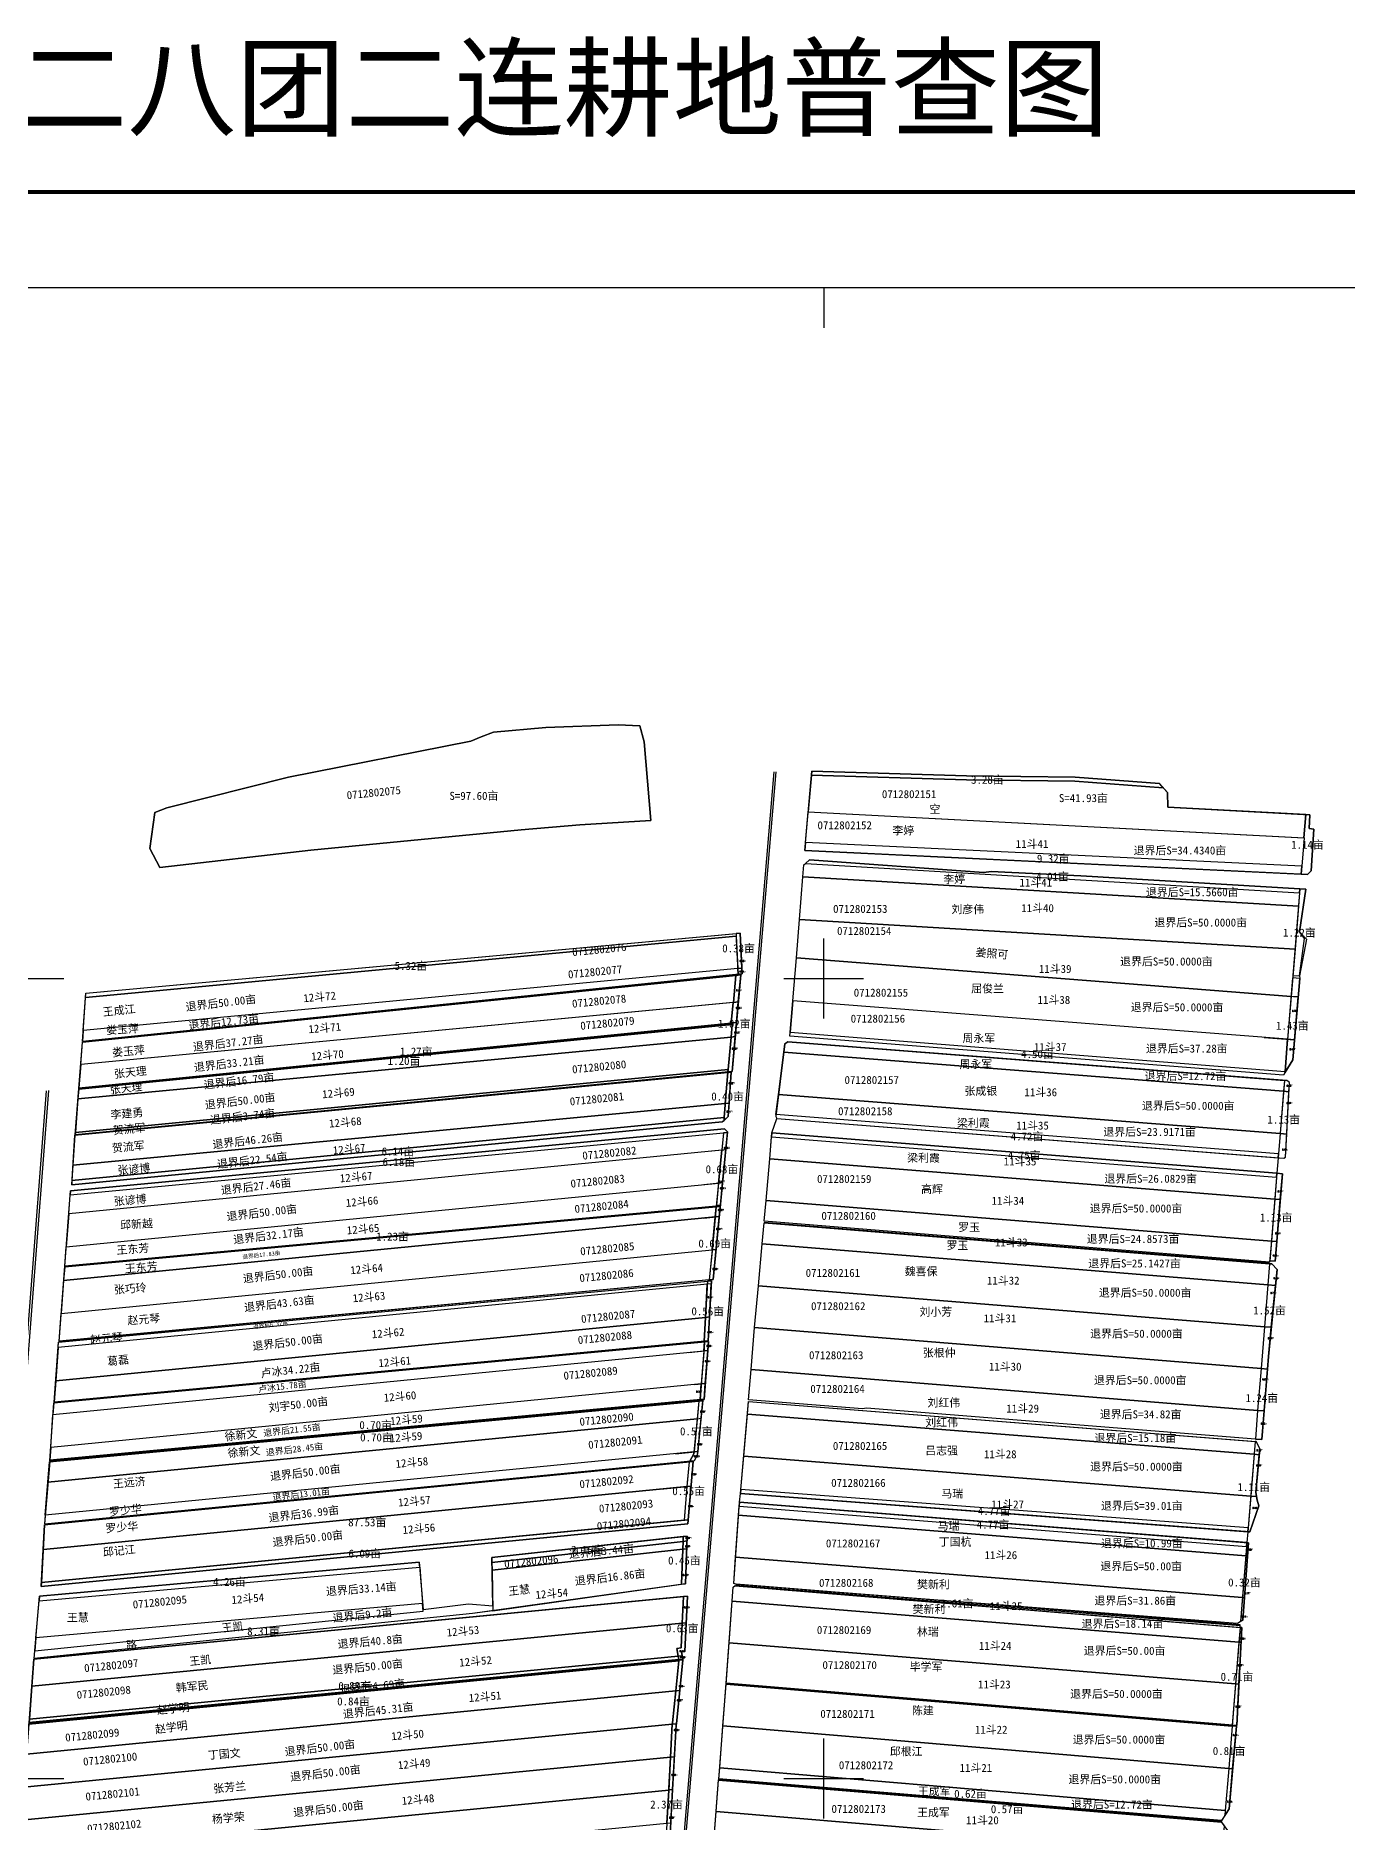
# Model space of a CAD drawing. Extents: x 545706 to 551028, y 4990560 to 4997178.
# Drawn here: x 548015 to 549655, y 4994945 to 4997178 of the extents above; entities that cross this region are included whole.
import ezdxf
from ezdxf.enums import TextEntityAlignment as Align

# ---------------------------------------------------------------- set-up
doc = ezdxf.new("R2010")
doc.units = 0
doc.header["$LTSCALE"] = 10
for name, color, linetype in [('2021新职工', 7, 'CONTINUOUS'), ('TK', 7, 'CONTINUOUS'), ('ZBTZ', 3, 'CONTINUOUS'), ('ZJ', 7, 'CONTINUOUS'), ('出水桩', 2, 'CONTINUOUS'), ('地块名称', 7, 'CONTINUOUS'), ('地物扣减', 7, 'CONTINUOUS'), ('地籍号', 7, 'CONTINUOUS'), ('权利人', 1, 'CONTINUOUS'), ('测地框', 7, 'CONTINUOUS'), ('渠', 4, 'CONTINUOUS'), ('经营地', 5, 'CONTINUOUS'), ('经营地面积', 5, 'CONTINUOUS'), ('身份地框', 7, 'CONTINUOUS'), ('身份地面积', 7, 'CONTINUOUS')]:
    doc.layers.add(name, color=color, linetype=linetype)
doc.styles.add('HZ', font='rs.shx', dxfattribs={"width": 0.8, "bigfont": 'hztxt.shx'})
doc.styles.add('宋体', font='')
doc.styles.get('宋体').set_extended_font_data('SimSun')

msp = doc.modelspace()

# ---------------------------------------------------------------- linework, layer by layer
at = {"layer": '2021新职工', "color": 1, "linetype": 'Continuous', "flags": 128}
for points, elevation in [([(548980.6, 4996208.2), (549600.6, 4996175.6), (549597.7, 4996140.3), (548977.2, 4996169.7)], 279.6), ([(548977.1, 4996143.5), (549595, 4996106.9), (549593.6, 4996090.3), (548974, 4996127), (548975.2, 4996141.9)], 279.5), ([(548974, 4996127), (549593.6, 4996090.3), (549589.3, 4996036.7), (548969.7, 4996073.4)], 279.5), ([(548950.2, 4995907.7), (549574.9, 4995858.9), (549570.6, 4995805.9), (548943.5, 4995855)], 279.7), ([(548893.5, 4995329), (549527.9, 4995278.2), (549523.7, 4995226), (548889.8, 4995276.7)], 279.6)]:
    msp.add_lwpolyline(points, close=True, dxfattribs=dict(at, elevation=elevation))
for points in [[(548918.4, 4995615.7), (549551.1, 4995564.6), (549546.8, 4995512.3), (548913.7, 4995563.4)], [(548824.8, 4995227.4), (548012.6, 4995149.2), (548010.1, 4995115.2), (548823.2, 4995194.1)], [(548498.6, 4995218.4), (548015.1, 4995175.5), (548013.7, 4995159.4), (548499.4, 4995209), (548499, 4995213.1)], [(548815.1, 4995109.3), (548003.2, 4995030.4), (547999.8, 4994989), (548810.6, 4995067.8), (548810.7, 4995068.4), (548811.2, 4995069.5)]]:
    msp.add_lwpolyline(points, close=True, dxfattribs=at)
at = {"layer": 'TK', "linetype": 'Continuous'}
for p, q in [((549000, 4996863), (549000, 4996813)), ((549000, 4995950), (549000, 4996050)), ((547950, 4996000), (548050, 4996000)), ((548950, 4996000), (549050, 4996000)), ((549000, 4994950), (549000, 4995050)), ((547950, 4995000), (548050, 4995000)), ((548950, 4995000), (549050, 4995000))]:
    msp.add_line(p, q, dxfattribs=at)
at = {"layer": 'TK', "linetype": 'Continuous', "const_width": 5, "flags": 128}
msp.add_lwpolyline([(545782, 4990743), (551022, 4990743), (551022, 4996983), (545782, 4996983)], close=True, dxfattribs=at)
at = {"layer": 'TK', "linetype": 'Continuous', "flags": 128}
msp.add_lwpolyline([(545902, 4990863), (550902, 4990863), (550902, 4996863), (545902, 4996863)], close=True, dxfattribs=at)
at = {"layer": 'ZBTZ', "linetype": 'Continuous', "elevation": 279.7, "flags": 128}
for points in [[(548941.5, 4995824.7), (549568.2, 4995775.7), (549566.6, 4995756.3), (548935.2, 4995807)], [(548895.9, 4995356), (549530.3, 4995308.3), (549529.2, 4995294.7), (548894.7, 4995345.4)]]:
    msp.add_lwpolyline(points, close=True, dxfattribs=at)
at = {"layer": '出水桩', "color": 2, "linetype": 'Continuous', "flags": 128}
for points, elevation in [([(548068.7, 4995862.3), (548068.8, 4995863.3), (548885.9, 4995944.5), (548885.8, 4995943.4)], 280.1), ([(548885.7, 4995942.4), (548885.8, 4995943.4), (548068.7, 4995862.3), (548068.7, 4995861.3)], 280.3), ([(548868.9, 4994998.8), (548869, 4994999.6), (549497.3, 4994947.2), (549497, 4994946.7)], 279.8)]:
    msp.add_lwpolyline(points, close=True, dxfattribs=dict(at, elevation=elevation))
for points in [[(548870.9, 4995715.8), (548051.2, 4995640.4), (548051.1, 4995639.4), (548865.7, 4995714.3), (548870.8, 4995714.8)], [(548844, 4995471.4), (548849.1, 4995471.9), (548849.2, 4995472.4), (548032.3, 4995396.1), (548032.2, 4995395.5)], [(548850.5, 4995473.5), (548850.5, 4995474), (548032.6, 4995397.6), (548032.6, 4995397)], [(548818.8, 4995148.8), (548006.7, 4995070), (548006.7, 4995069.3), (548818.9, 4995148.2)], [(548818.8, 4995147.5), (548006.4, 4995068.7), (548006.3, 4995067.9), (548818.8, 4995146.8)], [(549497.5, 4994945.2), (549497.1, 4994945.7), (548868.6, 4994998.3), (548868.6, 4994997.6)]]:
    msp.add_lwpolyline(points, close=True, dxfattribs=at)
for points in [[(548925.6, 4995695.4), (549557.5, 4995644.3)], [(548890.4, 4995241.7), (549520.9, 4995191.1), (549520.9, 4995192.1), (548890.7, 4995242.7), (548890.4, 4995241.7), (548890.1, 4995240.7), (549520.7, 4995188.7), (549520.9, 4995191.1)]]:
    msp.add_lwpolyline(points, dxfattribs=at)
at = {"layer": '出水桩', "color": 2, "linetype": 'Continuous', "elevation": 280.2, "flags": 128}
msp.add_lwpolyline([(548818.8, 4995147.8), (548006.5, 4995069)], dxfattribs=at)
at = {"layer": '地物扣减', "color": 3, "linetype": 'Continuous', "flags": 128}
for points in [[(549314.3, 4996251.3), (549178.6, 4996253.1), (548985.2, 4996259), (548984.8, 4996254), (549178.5, 4996248.1), (549314.1, 4996246.3), (549424.6, 4996238.2), (549419.8, 4996243.5)], [(549613, 4996186.3), (549606.9, 4996187.3), (549607.9, 4996204.6), (549602.9, 4996204.9), (549600.5, 4996175.6), (549600.6, 4996175.6), (549597.7, 4996140.3), (549596.8, 4996130.4), (549604.8, 4996130), (549609.3, 4996134.4)], [(549596.8, 4996130.4), (549597.7, 4996140.3), (548977.2, 4996169.7), (548976.3, 4996159.8)], [(549595.4, 4996111.9), (549321.4, 4996128.2), (549209.3, 4996133.6), (549200.3, 4996132.2), (548982.3, 4996148.2), (548977.1, 4996143.5), (549595, 4996106.9)], [(549601.2, 4996049.9), (549594.8, 4996058.2), (549603, 4996111.5), (549595.4, 4996111.9), (549586.6, 4996003.7), (549595, 4996003.1)], [(548077.2, 4995975.9), (548077.6, 4995981.6), (548890.4, 4996056), (548890.5, 4996052.9)], [(548895.4, 4996056.4), (548890.4, 4996056), (548890.7, 4996048.6), (548892.8, 4996008), (548892.9, 4996005.1), (548897.9, 4996005.6)], [(548895.4, 4996056.4), (548890.4, 4996056), (548890.5, 4996052.9), (548892.6, 4996012.2), (548897.6, 4996012.7)], [(548890.2, 4996003.7), (548896.4, 4996004.3), (548885.4, 4995883.6), (548880.3, 4995883.1), (548880.6, 4995886.2), (548884.3, 4995926.7), (548885.7, 4995942.4), (548885.9, 4995944.5), (548884.4, 4995944.3), (548886.7, 4995969.8), (548887.1, 4995969.9)], [(548896.4, 4996004.3), (548890.2, 4996003.7), (548887.1, 4995969.9), (548893.3, 4995970.5)], [(548897.6, 4996012.7), (548892.6, 4996012.2), (548892.9, 4996005.1), (548897.9, 4996005.6)], [(549586.4, 4995898), (549595.3, 4995999.9), (549586.3, 4996000.6), (549576.7, 4995881.8)], [(549593.3, 4995976.8), (549584.5, 4995977.4), (549580.1, 4995923.9), (549588.6, 4995923.2)], [(548893.3, 4995970.5), (548887.1, 4995969.9), (548886.7, 4995969.8), (548884.4, 4995944.3), (548891, 4995945)], [(548891, 4995945), (548885.9, 4995944.5), (548885.7, 4995942.4), (548884.3, 4995926.7), (548889.3, 4995927.2)], [(548958.2, 4995932.6), (549576.9, 4995883.6), (549576.7, 4995881.8), (549575, 4995878.9), (548957.8, 4995927.7)], [(548889.3, 4995927.2), (548884.3, 4995926.7), (548880.6, 4995886.2), (548880.3, 4995883.1), (548885.4, 4995883.6)], [(549588.6, 4995923.2), (549580.1, 4995923.9), (549576.9, 4995883.6), (549576.7, 4995881.8), (549586.4, 4995898)], [(548884.4, 4995882.9), (548880.3, 4995882.5), (548876.8, 4995843.7), (548881.8, 4995844.1)], [(549582.3, 4995869.7), (549579.1, 4995872.2), (549576, 4995872.5), (549568.2, 4995775.7), (549575.3, 4995775.2), (549577.4, 4995776.4)], [(549582.3, 4995869.7), (549579.1, 4995872.2), (549576, 4995872.5), (549574.9, 4995858.9), (549581.7, 4995858.3)], [(548881.8, 4995844.1), (548876.8, 4995843.7), (548876.7, 4995842), (548875.6, 4995825.9), (548875.4, 4995822.5), (548880.7, 4995827.5)], [(549581.7, 4995858.3), (549574.9, 4995858.9), (549570.6, 4995805.9), (549578.9, 4995805.3)], [(549568.6, 4995780.7), (548940.3, 4995829.8), (548940, 4995827.5), (548941.5, 4995824.7), (549568.2, 4995775.7)], [(548875.9, 4995812), (548058.5, 4995734.6), (548058.1, 4995729.5), (548874.6, 4995806.9), (548879.7, 4995807.3), (548879.7, 4995808)], [(548879.7, 4995807.3), (548874.6, 4995806.9), (548872.2, 4995781.9), (548868.2, 4995740.6), (548865.9, 4995716.3), (548871, 4995716.8)], [(548879.7, 4995807.3), (548874.6, 4995806.9), (548872.5, 4995785.4), (548872.5, 4995785.4), (548868.6, 4995744.2), (548873.6, 4995744.7)], [(548879.7, 4995807.3), (548874.6, 4995806.9), (548872.5, 4995785.4), (548872.5, 4995785.4), (548877.6, 4995785.9)], [(549566.6, 4995756.3), (548935.2, 4995807), (548934.8, 4995802), (549566.2, 4995751.4)], [(549578.9, 4995805.3), (549570.6, 4995805.9), (549568.2, 4995775.7), (549575.3, 4995775.2), (549577.4, 4995776.4)], [(549573.6, 4995755.8), (549566.6, 4995756.3), (549557.7, 4995646.9), (549564.3, 4995646.4)], [(549573.6, 4995755.8), (549566.6, 4995756.3), (549564, 4995724), (549570.9, 4995723.4)], [(548873.6, 4995744.7), (548868.6, 4995744.2), (548865.9, 4995716.3), (548871, 4995716.8)], [(548870.9, 4995715.8), (548870.8, 4995714.8), (548865.7, 4995714.3), (548051.1, 4995639.4), (548051.2, 4995640.4)], [(548870.9, 4995715.8), (548870.8, 4995714.8), (548865.7, 4995714.3), (548051.1, 4995639.4), (548051.2, 4995640.4)], [(548870.9, 4995715.8), (548870.8, 4995714.8), (548865.7, 4995714.3), (548051.1, 4995639.4), (548051.2, 4995640.4)], [(548870.8, 4995714.8), (548865.7, 4995714.3), (548864, 4995696.2), (548860, 4995654.9), (548856.9, 4995623.1), (548862, 4995623.6)], [(548870.8, 4995714.8), (548865.7, 4995714.3), (548864.5, 4995701.9), (548869.6, 4995702.4)], [(549570.9, 4995723.4), (549564, 4995724), (549559.7, 4995671.6), (549566.4, 4995671)], [(548869.6, 4995702.4), (548864.5, 4995701.9), (548860.5, 4995660.6), (548865.6, 4995661)], [(549566.4, 4995671), (549559.7, 4995671.6), (549557.7, 4995646.9), (549564.3, 4995646.4)], [(548865.6, 4995661), (548860.5, 4995660.6), (548856.9, 4995623.1), (548862, 4995623.6)], [(549566.8, 4995635.9), (549560.3, 4995643.2), (549557.4, 4995643.3), (549555.3, 4995616.9), (549564.8, 4995616.2)], [(548859.7, 4995621.9), (548854.7, 4995621.5), (548854.2, 4995613), (548851.9, 4995571.7), (548850.5, 4995546.5), (548855.5, 4995546.9)], [(548859.5, 4995618.1), (548854.5, 4995617.6), (548852.1, 4995576.3), (548857.2, 4995576.8)], [(549564.8, 4995616.2), (549555.3, 4995616.9), (549551.1, 4995564.6), (549559.6, 4995563.9)], [(548857.2, 4995576.8), (548852.1, 4995576.3), (548850.5, 4995546.5), (548855.5, 4995546.9)], [(549559.6, 4995563.9), (549551.1, 4995564.6), (549546.8, 4995512.3), (549554.7, 4995511.6), (549556, 4995527.4)], [(548856.1, 4995546.1), (548851, 4995545.7), (548850.4, 4995537.7), (548847.2, 4995496.4), (548845.5, 4995473.5), (548850.5, 4995474)], [(548855.2, 4995534.8), (548850.1, 4995534.3), (548847, 4995493), (548852, 4995493.5)], [(548856.1, 4995546.1), (548851, 4995545.7), (548850.1, 4995534.3), (548855.2, 4995534.8)], [(549554.7, 4995511.6), (549546.8, 4995512.3), (549542.6, 4995460), (549550.6, 4995459.3)], [(548852, 4995493.5), (548847, 4995493), (548845.5, 4995473.5), (548850.5, 4995474)], [(548849.1, 4995471.9), (548844, 4995471.4), (548842.2, 4995452.9), (548838.3, 4995412.9), (548837.6, 4995405.5), (548832.5, 4995396.6), (548838.6, 4995397.2), (548842.4, 4995403.9)], [(548849.1, 4995471.9), (548844, 4995471.4), (548841.9, 4995449.5), (548837.8, 4995408), (548842.9, 4995408.5)], [(548849.1, 4995471.9), (548844, 4995471.4), (548841.9, 4995449.5), (548847, 4995450.1)], [(549550.6, 4995459.3), (549542.6, 4995460), (549539.7, 4995424.2), (549547.7, 4995423.6)], [(549544.2, 4995340.7), (549541.9, 4995347.9), (549540.4, 4995357.8), (549545.2, 4995411.8), (549540.8, 4995420.9), (549539.4, 4995421), (549530.3, 4995308.3), (549532.8, 4995308.1)], [(549545.2, 4995411.8), (549540.8, 4995420.9), (549539.4, 4995421), (549538.2, 4995405.1), (549544.6, 4995404.6)], [(548830.7, 4995323.2), (548836.7, 4995396.1), (548026, 4995317), (548022.1, 4995244.7)], [(548830.7, 4995323.2), (548836.7, 4995396.1), (548026, 4995317), (548022.1, 4995244.7)], [(548830.7, 4995323.2), (548836.7, 4995396.1), (548026, 4995317), (548022.1, 4995244.7)], [(548836.7, 4995396.1), (548831.7, 4995395.6), (548829.5, 4995369.8), (548826.1, 4995328.1), (548825.6, 4995322.7), (548830.7, 4995323.2)], [(548836.7, 4995396.1), (548831.7, 4995395.6), (548829.1, 4995364.7), (548834.2, 4995365.2)], [(548842.4, 4995403.9), (548842.9, 4995408.5), (548837.8, 4995408), (548837.6, 4995405.5), (548832.5, 4995396.6), (548838.6, 4995397.2)], [(549544.6, 4995404.6), (549538.2, 4995405.1), (549533.9, 4995352.8), (549541.2, 4995352.2), (549540.4, 4995357.8)], [(548834.2, 4995365.2), (548829.1, 4995364.7), (548825.6, 4995322.7), (548830.7, 4995323.2)], [(549530.7, 4995313.3), (548896.3, 4995361), (548895.9, 4995356), (549530.3, 4995308.3)], [(549544.2, 4995340.7), (549541.9, 4995347.9), (549541.2, 4995352.2), (549533.9, 4995352.8), (549530.3, 4995308.3), (549532.8, 4995308.1)], [(549529.2, 4995294.7), (548894.7, 4995345.4), (548894.4, 4995340.4), (549528.8, 4995289.7)], [(548830.7, 4995323.2), (548022.1, 4995244.7), (548021.8, 4995239.7), (548830.3, 4995318.1)], [(548824.4, 4995302.2), (548585, 4995275.9), (548585.2, 4995269.9), (548824.2, 4995296.2)], [(548829.5, 4995302.8), (548824.4, 4995302.2), (548824.2, 4995296.2), (548823.9, 4995286.6), (548822.4, 4995242.6), (548827.4, 4995243.3)], [(548828.9, 4995287.1), (548823.9, 4995286.6), (548822.4, 4995242.6), (548827.4, 4995243.3)], [(548829.3, 4995296.8), (548824.2, 4995296.2), (548823.9, 4995286.6), (548828.9, 4995287.1)], [(548829.5, 4995302.8), (548824.4, 4995302.2), (548824.2, 4995296.2), (548829.3, 4995296.8)], [(549531, 4995294.5), (549529.2, 4995294.7), (549521.2, 4995195.9), (549524, 4995197.6)], [(549531, 4995294.5), (549529.2, 4995294.7), (549527.9, 4995278.2), (549529.8, 4995278.1)], [(548494.4, 4995270.1), (548019.7, 4995227.9), (548019.2, 4995221.9), (548494.9, 4995264.1)], [(549529.8, 4995278.1), (549527.9, 4995278.2), (549523.7, 4995226), (549526, 4995225.8)], [(548013.7, 4995159.4), (548499.4, 4995209), (548499.2, 4995211.3), (548556, 4995218.3), (548586.4, 4995215.6), (548586.5, 4995209.5), (548561.1, 4995206), (548012.9, 4995150)], [(548829.9, 4995227.9), (548824.8, 4995227.4), (548823.2, 4995194.1), (548821.7, 4995163), (548816.5, 4995162.2), (548818.2, 4995152.6), (548818.8, 4995148.8), (548818.9, 4995148.2), (548823.9, 4995148.7), (548822.3, 4995158), (548826.5, 4995158.6)], [(548829.9, 4995227.9), (548824.8, 4995227.4), (548823.2, 4995194.1), (548828.3, 4995194.6)], [(549526, 4995225.8), (549523.7, 4995226), (549521.2, 4995195.9), (549524, 4995197.6)], [(548822.3, 4995158), (548826.5, 4995158.6), (548828.3, 4995194.6), (548823.2, 4995194.1), (548821.7, 4995163), (548816.5, 4995162.2), (548818.2, 4995152.6), (548823.2, 4995153.1)], [(549522.7, 4995188.5), (549520.7, 4995188.7), (549510.8, 4995066.6), (549516.5, 4995066.1)], [(549521.8, 4995170.2), (549519.2, 4995170.4), (549514.9, 4995118.1), (549519.1, 4995117.7)], [(549522.7, 4995188.5), (549520.7, 4995188.7), (549519.2, 4995170.4), (549521.8, 4995170.2)], [(548804, 4994908.7), (548807.1, 4994914.6), (548815.6, 4995067), (548816.1, 4995068), (548824, 4995148), (548818.8, 4995147.5), (548811.2, 4995069.5), (548810.7, 4995068.4), (548808.5, 4995026.5), (548806.4, 4994985.3), (548802.2, 4994915.8), (548799.3, 4994909), (548787.9, 4994825.7), (548793, 4994826.2)], [(548824, 4995148), (548818.8, 4995147.5), (548815.1, 4995109.3), (548820.2, 4995109.8)], [(548823.2, 4995153.1), (548818.2, 4995152.6), (548818.8, 4995148.8), (548818.9, 4995148.2), (548823.9, 4995148.7)], [(548820.2, 4995109.8), (548815.1, 4995109.3), (548811.2, 4995069.5), (548810.7, 4995068.4), (548810.6, 4995067.8), (548816.2, 4995068.4)], [(549519.1, 4995117.7), (549514.9, 4995118.1), (549510.8, 4995066.6), (549516.5, 4995066.1)], [(548815.6, 4995067), (548816.1, 4995068), (548816.2, 4995068.4), (548810.6, 4995067.8), (548808.5, 4995026.5), (548813.4, 4995027)], [(549516, 4995065.2), (549510.7, 4995065.7), (549510.7, 4995065.1), (549506.4, 4995012.3), (549502.1, 4994959.9), (549501.6, 4994953.8), (549507, 4994961.9)], [(549516, 4995065.2), (549510.7, 4995065.7), (549510.7, 4995065.1), (549506.4, 4995012.3), (549511.3, 4995011.9)], [(548813.4, 4995027), (548808.5, 4995026.5), (548806.6, 4994987.2), (548806.5, 4994985.5), (548811.1, 4994986), (548811.1, 4994986.3)], [(549511.3, 4995011.9), (549506.4, 4995012.3), (549502.1, 4994959.9), (549501.6, 4994953.8), (549507, 4994961.9)], [(548811.1, 4994986), (548806.5, 4994985.5), (548806.4, 4994985.3), (548803.9, 4994944.1), (548808.8, 4994944.6)]]:
    msp.add_lwpolyline(points, close=True, dxfattribs=at)
at = {"layer": '地物扣减', "color": 3, "linetype": 'Continuous', "elevation": 279.4, "flags": 128}
msp.add_lwpolyline([(549559, 4995979.4), (549593.3, 4995976.8)], dxfattribs=at)
at = {"layer": '地物扣减', "color": 3, "linetype": 'Continuous', "flags": 128}
for points in [[(549550.8, 4995926.2), (549588.6, 4995923.2)], [(548855.6, 4995783.8), (548877.6, 4995785.9)], [(548850.1, 4995742.4), (548873.6, 4995744.7)], [(548849.6, 4995700.4), (548869.6, 4995702.4)], [(548831, 4995532.4), (548855.2, 4995534.8)], [(548838.3, 4995492.2), (548852, 4995493.5)], [(548814.9, 4995405.8), (548842.9, 4995408.5)], [(548796.2, 4995361.5), (548834.2, 4995365.2)]]:
    msp.add_lwpolyline(points, dxfattribs=at)
at = {"layer": '地物扣减', "color": 3, "linetype": 'Continuous', "elevation": 280.3, "flags": 128}
for points in [[(548880.3, 4995882.5), (548884.4, 4995882.9), (548880.7, 4995827.5), (548875.4, 4995822.5), (548875.6, 4995825.9), (548876.7, 4995842), (548876.8, 4995843.7)], [(548060.2, 4995747.2), (548059.9, 4995742.1), (548873.3, 4995820.6), (548875.4, 4995822.5), (548875.6, 4995825.9)]]:
    msp.add_lwpolyline(points, close=True, dxfattribs=at)
at = {"layer": '测地框', "color": 7, "linetype": 'Continuous', "flags": 128}
for points, elevation in [([(548784, 4996197.2), (548695, 4996192), (548622, 4996185.8), (548358.7, 4996160.2), (548170.1, 4996138.5), (548157.6, 4996162.5), (548163.8, 4996207.3), (548178.9, 4996213.3), (548330.7, 4996251.4), (548558.8, 4996296.4), (548571.6, 4996301.9), (548587.3, 4996307.9), (548652.8, 4996313.5), (548743.1, 4996316.7), (548770.2, 4996315.5), (548775.7, 4996295.7)], 249.6), ([(548976.3, 4996159.8), (548985.2, 4996259), (549178.6, 4996253.1), (549314.3, 4996251.3), (549419.8, 4996243.5), (549429.9, 4996232.4), (549430.3, 4996214), (549607.9, 4996204.6), (549606.9, 4996187.3), (549613, 4996186.3), (549609.3, 4996134.4), (549604.8, 4996130)], 279.6), ([(548975.2, 4996141.9), (548977.1, 4996143.5), (548982.3, 4996148.2), (549200.3, 4996132.2), (549209.3, 4996133.6), (549321.4, 4996128.2), (549595.4, 4996111.9), (549603, 4996111.5), (549594.8, 4996058.2), (549603.6, 4996049.2), (549595, 4996003.1), (549595.3, 4995999.9), (549586.4, 4995898), (549576.7, 4995881.8), (549575, 4995878.9), (548957.8, 4995927.7), (548961.4, 4995972.1), (548965.9, 4996025.6), (548969.7, 4996073.4), (548974, 4996127)], 279.5), ([(549582.3, 4995869.7), (549579.1, 4995872.2), (548955.4, 4995920.8), (548951.5, 4995918.2), (548940, 4995827.5), (548941.5, 4995824.7), (549575.3, 4995775.2), (549577.4, 4995776.4)], 279.7), ([(548895.9, 4995356), (548906.2, 4995471), (549540.8, 4995420.9), (549545.2, 4995411.8), (549540.4, 4995357.8), (549541.9, 4995347.9), (549544.2, 4995340.7), (549532.8, 4995308.1)], 279.7), ([(548891.6, 4995242.4), (548887.5, 4995243.8), (548894.7, 4995345.4), (549531, 4995294.5), (549524, 4995197.6), (549517.4, 4995193.6)], 279.6), ([(548878.3, 4995119.1), (548886.9, 4995239.2), (548889.4, 4995241.2), (549522.7, 4995188.5), (549516.5, 4995066.1)], 279.7), ([(548006.4, 4995068.7), (548824, 4995148), (548816.1, 4995068), (548815.6, 4995067), (548811.1, 4994986.3), (548807.1, 4994914.6), (548804, 4994908.7), (548793, 4994826.2), (547979.4, 4994747.1), (547985.5, 4994823.6), (547985.9, 4994829.4), (547987.3, 4994831.4), (547992.7, 4994906.6), (547993.7, 4994907.9), (547999.4, 4994984.8), (547999.5, 4994986.2)], 279.7), ([(548868.9, 4994998.8), (548878.3, 4995119.1), (549516, 4995065.2), (549507, 4994961.9), (549497, 4994946.7)], 279.8), ([(548860.4, 4994892.1), (548868.6, 4994998.3), (549497.1, 4994945.7), (549506, 4994933.4), (549493.1, 4994848.7), (549486.4, 4994839.9)], 279.7)]:
    msp.add_lwpolyline(points, close=True, dxfattribs=dict(at, elevation=elevation))
at = {"layer": '测地框', "linetype": 'Continuous', "flags": 128}
for points, elevation in [([(548073.4, 4995921.1), (548077.6, 4995981.6), (548895.4, 4996056.4), (548897.9, 4996005.6)], 280), ([(548064.2, 4995804.4), (548073.3, 4995920.1), (548896.4, 4996004.3), (548885.4, 4995883.6)], 280.1), ([(548059.9, 4995742.1), (548063.9, 4995803.8), (548884.4, 4995882.9), (548880.7, 4995827.5), (548873.3, 4995820.6)], 280.3), ([(548044, 4995546.2), (548058.5, 4995734.6), (548875.9, 4995812), (548879.7, 4995808), (548862, 4995623.6)], 280.3), ([(548037.8, 4995470.4), (548043.4, 4995545.1), (548859.7, 4995621.9), (548855.5, 4995546.9)], 280.3), ([(548032.6, 4995397), (548037.4, 4995469.6), (548856.1, 4995546.1), (548850.5, 4995473.5)], 280.2), ([(548838.6, 4995397.2), (548842.4, 4995403.9), (548849.2, 4995472.4), (548032.3, 4995396.1), (548025.9, 4995318.3)], 280.4), ([(548021.8, 4995239.7), (548026, 4995317), (548836.7, 4995396.1), (548830.3, 4995318.1)], 279.9), ([(548827.4, 4995243.3), (548561.1, 4995206), (548012.9, 4995150), (548019.7, 4995227.9), (548494.4, 4995270.1), (548499.2, 4995211.3), (548556, 4995218.3), (548586.4, 4995215.6), (548585, 4995275.9), (548829.5, 4995302.8)], 280.4), ([(548006.7, 4995069.3), (548012.6, 4995149.2), (548829.9, 4995227.9), (548826.5, 4995158.6), (548822.3, 4995158), (548823.9, 4995148.7)], 279.7)]:
    msp.add_lwpolyline(points, close=True, dxfattribs=dict(at, elevation=elevation))
at = {"layer": '测地框', "color": 7, "linetype": 'Continuous', "flags": 128}
for points in [[(548935.2, 4995807), (549566.6, 4995756.3), (549573.6, 4995755.8), (549564.3, 4995646.4), (549557.7, 4995646.9), (549557.6, 4995645.3), (548925.8, 4995696.4), (548928, 4995722.2), (548932.5, 4995774.6)], [(548925.5, 4995694.4), (549557.4, 4995643.3), (549560.3, 4995643.2), (549566.8, 4995635.9), (549556, 4995527.4), (549547.7, 4995423.6), (549539.7, 4995424.2), (549053.4, 4995462.9), (549048.5, 4995461.9), (548906.1, 4995473.3), (548909.3, 4995511.1), (548913.7, 4995563.4), (548918.4, 4995615.7), (548923.1, 4995668)]]:
    msp.add_lwpolyline(points, close=True, dxfattribs=at)
at = {"layer": '渠', "color": 4, "linetype": 'Continuous', "flags": 128}
for points, elevation in [([(548620, 4992501.1), (548938.1, 4996258.3)], 281.2), ([(548622.3, 4992500.9), (548940.4, 4996258.1)], 281.2), ([(547753.4, 4992415.2), (547957.1, 4994934.5), (547964.3, 4995034.4), (548028.5, 4995859.5)], 280.6), ([(547756.2, 4992415.5), (547959.9, 4994934.8), (547967.1, 4995034.7), (548031.3, 4995859.7)], 280.8)]:
    msp.add_lwpolyline(points, dxfattribs=dict(at, elevation=elevation))
at = {"layer": '经营地', "color": 5, "linetype": 'Continuous', "flags": 128}
for points in [[(548775.7, 4996295.7), (548770.2, 4996315.5), (548743.1, 4996316.7), (548652.8, 4996313.5), (548587.3, 4996307.9), (548571.6, 4996301.9), (548558.8, 4996296.4), (548330.7, 4996251.4), (548178.9, 4996213.3), (548163.8, 4996207.3), (548157.6, 4996162.5), (548170.1, 4996138.5), (548358.7, 4996160.2), (548622, 4996185.8), (548695, 4996192), (548784, 4996197.2)], [(549602.9, 4996204.9), (549430.3, 4996214), (549429.9, 4996232.4), (549424.6, 4996238.2), (549314.1, 4996246.3), (549178.5, 4996248.1), (548984.8, 4996254), (548980.7, 4996208.2), (549600.5, 4996175.6)], [(548823.9, 4995286.6), (548824.2, 4995296.2), (548585.2, 4995269.9), (548585.4, 4995260.4)]]:
    msp.add_lwpolyline(points, close=True, dxfattribs=at)
at = {"layer": '身份地框', "color": 1, "linetype": 'Continuous', "flags": 128}
for points, elevation in [([(548969.7, 4996073.4), (549589.3, 4996036.7), (549584.5, 4995977.4), (548965.9, 4996025.6)], 279.5), ([(548965.9, 4996025.6), (549584.5, 4995977.4), (549580.1, 4995923.9), (548961.4, 4995972.1)], 279.4), ([(548068.7, 4995861.3), (548067.7, 4995849.4), (548884.3, 4995926.7), (548885.7, 4995942.4)], 280.3), ([(548955.4, 4995920.8), (549576, 4995872.5), (549574.9, 4995858.9), (548950.2, 4995907.7), (548951.5, 4995918.2)], 279.7), ([(548063.9, 4995803.8), (548061.4, 4995766.5), (548876.8, 4995843.7), (548880.3, 4995882.5)], 280.3), ([(548943.5, 4995855), (549570.6, 4995805.9), (549568.6, 4995780.7), (548940.3, 4995829.8)], 279.7), ([(548934.8, 4995802), (549566.2, 4995751.4), (549564, 4995724), (548932.5, 4995774.6)], 279.7), ([(548932.5, 4995774.6), (549564, 4995724), (549559.7, 4995671.6), (548928, 4995722.2)], 279.7), ([(548928, 4995722.2), (549559.7, 4995671.6), (549557.6, 4995645.3), (548925.8, 4995696.4)], 279.7), ([(548913.7, 4995563.4), (549546.8, 4995512.3), (549542.6, 4995460), (548909.3, 4995511.1)], 279.9), ([(548909.3, 4995511.1), (549542.6, 4995460), (549539.7, 4995424.2), (549053.4, 4995462.9), (549048.5, 4995461.9), (548906.1, 4995473.3)], 279.9), ([(548906.2, 4995471), (549539.4, 4995421), (549538.2, 4995405.1), (548904.8, 4995455.2)], 279.7), ([(548904.8, 4995455.2), (549538.2, 4995405.1), (549533.9, 4995352.8), (548900.1, 4995402.9)], 279.7), ([(548900.1, 4995402.9), (549533.9, 4995352.8), (549530.7, 4995313.3), (548896.3, 4995361)], 279.7), ([(548894.4, 4995340.4), (549528.8, 4995289.7), (549527.9, 4995278.2), (548893.5, 4995329)], 279.6), ([(548885.7, 4995221.6), (549519.2, 4995170.4), (549514.9, 4995118.1), (548881.9, 4995169.3)], 279.7), ([(548878.2, 4995117.6), (548881.9, 4995169.3), (549514.9, 4995118.1), (549510.7, 4995065.1)], 279.7), ([(548878.2, 4995117.6), (549510.7, 4995065.1), (549506.4, 4995012.3), (548874.1, 4995065.7)], 279.7), ([(548874.1, 4995065.7), (549506.4, 4995012.3), (549502.1, 4994959.9), (548870, 4995013.3)], 279.8), ([(548870, 4995013.3), (549502.1, 4994959.9), (549501.6, 4994953.8), (549497.3, 4994947.2), (548869, 4994999.6)], 279.8), ([(548865.6, 4994958.5), (549497.8, 4994905.9), (549493.5, 4994853.5), (548861.5, 4994906.1)], 280.5)]:
    msp.add_lwpolyline(points, close=True, dxfattribs=dict(at, elevation=elevation))
for points in [[(548074.3, 4995934.8), (548077.2, 4995975.9), (548890.5, 4996052.9), (548892.6, 4996012.2)], [(548071.1, 4995892.5), (548073.3, 4995920.1), (548890.2, 4996003.7), (548887.1, 4995969.9)], [(548892.9, 4996005.1), (548892.6, 4996012.2), (548074.3, 4995934.8), (548073.4, 4995921.1)], [(548884.4, 4995944.3), (548886.7, 4995969.8), (548071.1, 4995892.5), (548068.8, 4995863.3)], [(549580.1, 4995923.9), (548961.4, 4995972.1), (548958.2, 4995932.6), (549576.9, 4995883.6)], [(548067.7, 4995849.4), (548064.4, 4995807.5), (548880.6, 4995886.2), (548884.3, 4995926.7)], [(548064.4, 4995807.5), (548064.2, 4995804.4), (548880.3, 4995883.1), (548880.6, 4995886.2)], [(548875.6, 4995825.9), (548876.7, 4995842), (548876.8, 4995843.7), (548061.4, 4995766.5), (548060.2, 4995747.2)], [(548056.3, 4995705.8), (548058.1, 4995729.5), (548874.6, 4995806.9), (548872.5, 4995785.4)], [(548868.6, 4995744.2), (548872.5, 4995785.4), (548056.3, 4995705.8), (548053.1, 4995664.6)], [(548051.2, 4995640.4), (548053.1, 4995664.6), (548868.6, 4995744.2), (548865.8, 4995715.3)], [(548864.5, 4995701.9), (548865.7, 4995714.3), (548051.1, 4995639.4), (548049.8, 4995622.4)], [(548860.5, 4995660.6), (548864.5, 4995701.9), (548049.8, 4995622.4), (548046.6, 4995581.1)], [(548925.5, 4995694.4), (549557.4, 4995643.3), (549555.3, 4995616.9), (548923.1, 4995668)], [(548923.1, 4995668), (549555.3, 4995616.9), (549551.1, 4995564.6), (548918.4, 4995615.7)], [(548860.5, 4995660.6), (548856.9, 4995623.1), (548044, 4995546.5), (548046.6, 4995581.1)], [(548852.1, 4995576.3), (548854.5, 4995617.6), (548042.9, 4995538.4), (548039.8, 4995497.1)], [(548042.9, 4995538.4), (548043.4, 4995545.1), (548854.7, 4995621.5), (548854.5, 4995617.6)], [(548850.5, 4995546.5), (548852.1, 4995576.3), (548039.8, 4995497.1), (548037.8, 4995470.4)], [(548033.7, 4995413.7), (548036.4, 4995454.9), (548850.1, 4995534.3), (548847, 4995493)], [(548850.1, 4995534.3), (548851, 4995545.7), (548037.4, 4995469.6), (548036.4, 4995454.9)], [(548845.5, 4995473.5), (548847, 4995493), (548033.7, 4995413.7), (548032.6, 4995397.6)], [(548030.2, 4995370.3), (548032.2, 4995395.5), (548844, 4995471.4), (548841.9, 4995449.5)], [(548026.7, 4995328.9), (548030.2, 4995370.3), (548841.9, 4995449.5), (548837.8, 4995408)], [(548831.7, 4995395.6), (548829.1, 4995364.7), (548024.4, 4995286.2), (548026, 4995317)], [(548832.5, 4995396.6), (548837.6, 4995405.5), (548837.8, 4995408), (548026.7, 4995328.9), (548025.9, 4995318.3)], [(548022.1, 4995244.7), (548024.4, 4995286.2), (548829.1, 4995364.7), (548825.6, 4995322.7)], [(548823.9, 4995286.6), (548585.4, 4995260.4), (548586.5, 4995209.5), (548822.4, 4995242.6)], [(548498.6, 4995218.4), (548015.1, 4995175.5), (548019.2, 4995221.9), (548494.9, 4995264.1)], [(548889.8, 4995276.7), (549523.7, 4995226), (549521.2, 4995195.9), (549517.4, 4995193.6), (549001, 4995233.8), (548890.7, 4995242.7), (548887.5, 4995243.8)], [(548886.9, 4995239.2), (548888.9, 4995240.8), (549026.2, 4995229.8), (549520.7, 4995188.7), (549519.2, 4995170.4), (548885.7, 4995221.6)], [(548823.2, 4995194.1), (548010.1, 4995115.2), (548007, 4995073.9), (548818.2, 4995152.6), (548816.5, 4995162.2), (548821.7, 4995163)], [(548818.2, 4995152.6), (548007, 4995073.9), (548006.7, 4995070), (548818.8, 4995148.8)], [(548818.8, 4995146.8), (548006.3, 4995067.9), (548003.2, 4995030.4), (548815.1, 4995109.3)], [(548810.6, 4995067.8), (547999.8, 4994989), (547999.5, 4994986.2), (547999.4, 4994984.8), (547996.6, 4994947.6), (548808.5, 4995026.5)], [(548808.5, 4995026.5), (547996.6, 4994947.6), (547993.7, 4994907.9), (547992.7, 4994906.6), (547992.7, 4994906.2), (548806.4, 4994985.3), (548806.6, 4994987.2)], [(548868.6, 4994997.6), (549497.5, 4994945.2), (549500.6, 4994940.9), (549497.8, 4994905.9), (548865.6, 4994958.5)], [(548803.9, 4994944.1), (548806.4, 4994985.3), (547992.7, 4994906.2), (547989.7, 4994864.9)]]:
    msp.add_lwpolyline(points, close=True, dxfattribs=at)

# ---------------------------------------------------------------- texts
at = {"layer": '2021新职工', "color": 1, "linetype": 'Continuous', "style": '宋体'}
for s, p in [('李婷  ', (549106.4, 4996185.1)), ('退界后S=34.4340亩', (549445.4, 4996160.2)), ('李婷 ', (549166.6, 4996124.4, 279.5)), ('退界后S=15.5660亩', (549460.8, 4996108)), ('刘彦伟', (549180.2, 4996086.7)), ('退界后S=50.0000亩', (549471.4, 4996070.1)), ('张成银', (549196.5, 4995859.5)), ('退界后S=50.0000亩', (549455.8, 4995841.1)), ('刘小芳', (549140.2, 4995583.5, -279.9)), ('退界后S=50.0000亩', (549391.1, 4995556.2)), ('丁国杭', (549164.4, 4995296.1, 279.7)), ('退界后S=50.00亩', (549397, 4995265.5))]:
    msp.add_text(s, height=10, dxfattribs=at).set_placement(p, align=Align.MIDDLE)
for s, rotation, p in [('王凯', 5.6848, (548260.9, 4995189.4, -280.9)), ('退界后9.2亩', 5.9295, (548423.4, 4995204.4, 0.3)), ('退界后40.8亩', 4.9189, (548433, 4995171.4, 0.3)), ('王凯', 5.9522, (548220.5, 4995147.8, -280.9)), ('丁国文', 4.3742, (548250.5, 4995030.9, -280.9)), ('退界后50.00亩', 6.5891, (548370.1, 4995038.5, 0.3))]:
    msp.add_text(s, height=10, rotation=rotation, dxfattribs=at).set_placement(p, align=Align.MIDDLE)
at = {"layer": 'TK', "linetype": 'Continuous', "style": '宋体'}
msp.add_text('第七师一二八团二连耕地普查图', height=100, dxfattribs=at).set_placement((548402, 4997033), align=Align.BOTTOM_CENTER)
at = {"layer": 'ZJ', "color": 3, "linetype": 'Continuous', "style": '宋体'}
for s, p in [('3.28亩', (549204.7, 4996248.6)), ('9.32亩', (549287, 4996150)), ('1.14亩', (549604.9, 4996167.4)), ('4.01亩', (549286.2, 4996127.6)), ('1.22亩', (549594.8, 4996057.5)), ('0.38亩', (548893.6, 4996037.9)), ('5.32亩', (548483.9, 4996015.9)), ('1.02亩', (548888.3, 4995943.7)), ('1.43亩', (549586, 4995941.2)), ('4.50亩', (549267.3, 4995905.7)), ('0.40亩', (548879.9, 4995852.7)), ('1.13亩', (549575.2, 4995823.8)), ('4.72亩', (549254.3, 4995802.8)), ('6.14亩', (548467.7, 4995784)), ('6.18亩', (548468.9, 4995770.8)), ('4.75亩', (549250.7, 4995779.2)), ('0.68亩', (548872.8, 4995761.8)), ('1.13亩', (549565.7, 4995701.4)), ('0.69亩', (548863.8, 4995668.9)), ('0.56亩', (548855.1, 4995584.2)), ('1.52亩', (549557.5, 4995585.3)), ('1.24亩', (549547.8, 4995475.8)), ('0.57亩', (548840.8, 4995434.2)), ('1.11亩', (549537.8, 4995364.5)), ('0.55亩', (548831.2, 4995359.4)), ('87.53亩', (548429.4, 4995320.4)), ('87.53亩', (548429.4, 4995320.4)), ('87.53亩', (548429.4, 4995320.4)), ('4.77亩', (549213.3, 4995334.6)), ('4.77亩', (549211.8, 4995317.6)), ('6.09亩', (548426.3, 4995281.4)), ('2.15亩', (548704.7, 4995286.1)), ('0.45亩', (548825.9, 4995272.7)), ('4.26亩', (548257.1, 4995246)), ('0.32亩', (549526.1, 4995245.3)), ('0.63亩', (548823.2, 4995188)), ('8.31亩', (548299.7, 4995184.2)), ('0.71亩', (549516.7, 4995127.4)), ('0.81亩', (549506.9, 4995034.6)), ('2.37亩', (548803.6, 4994967.7))]:
    msp.add_text(s, height=10, dxfattribs=at).set_placement(p, align=Align.MIDDLE)
at = {"layer": 'ZJ', "color": 2, "linetype": 'Continuous', "style": '宋体'}
for s, p in [('1.27亩', (548490.6, 4995908.9)), ('1.20亩', (548475.4, 4995897.1)), ('1.23亩', (548461, 4995677.6)), ('0.70亩', (548439.9, 4995442)), ('0.70亩', (548440.9, 4995426.6)), ('2.61亩', (549166.9, 4995219)), ('0.84亩', (548412.2, 4995096.6)), ('0.83亩', (548413.6, 4995115.9)), ('0.62亩', (549183.6, 4994981.1)), ('0.57亩', (549229.4, 4994961.9))]:
    msp.add_text(s, height=10, dxfattribs=at).set_placement(p, align=Align.MIDDLE)
at = {"layer": '地块名称', "color": 7, "linetype": 'Continuous', "style": '宋体'}
for s, p in [('11斗41', (549260.5, 4996168.3, 559.4)), ('11斗41', (549265.2, 4996120, 559.4)), ('11斗40', (549267.4, 4996088.1, 559.4)), ('11斗39', (549289.4, 4996012.1, 559.4)), ('11斗38', (549287.8, 4995973.4, 559.4)), ('11斗37', (549283.2, 4995914.5, 559.4)), ('11斗36', (549271.4, 4995858, 559.4)), ('11斗35', (549261.1, 4995816.3, 559.4)), ('11斗35', (549245.6, 4995771.5, 559.4)), ('11斗34', (549230.3, 4995722.3, 559.4)), ('11斗33', (549234.6, 4995670.3, 559.4)), ('11斗32', (549224.5, 4995622.5, 279.7)), ('11斗31', (549220.4, 4995575.4, 279.7)), ('11斗30', (549226.9, 4995515, 279.7)), ('11斗29', (549248.8, 4995462.6, 279.7)), ('11斗28', (549220.8, 4995405.5, 279.7)), ('11斗27', (549230, 4995342.8, 279.7)), ('11斗26', (549221.5, 4995279.4, 279.7)), ('11斗25', (549228.1, 4995215.6, 279.7)), ('11斗24', (549214.4, 4995166, 279.7)), ('11斗23', (549213.4, 4995117.7, 279.7)), ('11斗22', (549209.4, 4995061.2, 279.7)), ('11斗21', (549190.3, 4995013.4, 279.7)), ('   11斗20', (549188.3, 4994948))]:
    msp.add_text(s, height=10, dxfattribs=at).set_placement(p, align=Align.MIDDLE)
for s, p in [('  12斗72', (548363, 4995976.6)), ('  12斗71', (548369.4, 4995937.8)), ('  12斗70', (548372.8, 4995903.8)), ('  12斗69', (548386.5, 4995856.5)), ('  12斗68', (548395.1, 4995819.9)), ('  12斗67', (548399.9, 4995786.4)), ('  12斗67', (548408.6, 4995751.4)), ('  12斗66', (548416, 4995720.7)), ('  12斗65', (548417.3, 4995686.4)), ('  12斗64', (548421.7, 4995636.6)), ('  12斗63', (548424.7, 4995601.6)), ('  12斗62', (548448.6, 4995556.5)), ('  12斗59', (548471.6, 4995448)), ('  12斗59', (548471.1, 4995426.4)), ('  12斗58', (548478.3, 4995394.6)), ('  12斗57', (548481.4, 4995346.3)), ('  12斗56', (548487.1, 4995311.9)), ('  12斗54', (548653.2, 4995230.8)), ('  12斗54', (548273.2, 4995224.4)), ('路', (548134.7, 4995167)), ('  12斗53', (548542.2, 4995183.8)), ('  12斗52', (548557.9, 4995146.1)), ('  12斗51', (548569.8, 4995101.9)), ('  12斗50', (548473, 4995054.1)), ('  12斗49', (548481.2, 4995017.9)), ('  12斗48', (548486, 4994973.4))]:
    msp.add_text(s, height=10, rotation=4.9542, dxfattribs=at).set_placement(p, align=Align.MIDDLE)
at = {"layer": '地物扣减', "color": 3, "linetype": 'Continuous', "style": 'HZ', "width": 0.8}
for s, p in [('0.33亩', (548895.1, 4996020.8)), ('0.05亩', (548894.7, 4996007.6)), ('0.31亩', (548890.7, 4995984.2)), ('0.25亩', (548890.5, 4995962.1)), ('0.70亩', (549585.8, 4995958.3)), ('0.13亩', (548888.4, 4995931.2)), ('0.33亩', (548885.4, 4995911.1)), ('0.43亩', (549582.7, 4995910.3)), ('0.26亩', (548881.4, 4995867.8)), ('0.13亩', (549578.9, 4995864.8)), ('0.61亩', (549578.9, 4995843.1)), ('0.14亩', (548878.5, 4995832.4)), ('0.16亩', (548875.5, 4995787.1)), ('0.40亩', (549573.3, 4995785)), ('0.47亩', (548869.2, 4995744.9)), ('0.21亩', (548870.5, 4995736.5)), ('0.34亩', (549567.7, 4995732.7)), ('0.09亩', (548868, 4995709.5)), ('0.31亩', (548865.9, 4995685.7)), ('0.54亩', (549564.5, 4995680.2)), ('0.25亩', (549561.5, 4995652.6)), ('0.28亩', (548861.1, 4995635.7)), ('0.35亩', (549562.6, 4995624.2)), ('0.31亩', (548855, 4995600.4)), ('0.71亩', (549558.8, 4995605.6)), ('0.22亩', (548854.7, 4995556.8)), ('0.64亩', (549555.5, 4995549.1)), ('0.09亩', (548853.6, 4995539.6)), ('0.31亩', (548851.6, 4995520.4)), ('0.15亩', (548840.8, 4995482.4)), ('0.63亩', (549548.6, 4995497.7)), ('0.16亩', (548845.7, 4995457.4)), ('0.43亩', (549546.6, 4995442.5)), ('0.48亩', (548841.9, 4995416.5)), ('0.09亩', (548838, 4995401.5)), ('0.12亩', (549541.3, 4995409.1)), ('0.23亩', (548834.6, 4995379.2)), ('0.49亩', (549540.9, 4995390.2)), ('0.32亩', (548830.7, 4995339.3)), ('0.49亩', (549536.3, 4995337.1)), ('0.07亩', (548827, 4995288.9)), ('0.04亩', (548827.3, 4995299.5)), ('0.05亩', (549529.6, 4995284.9)), ('0.33亩', (548824.1, 4995253.2)), ('0.25亩', (548825.5, 4995212.7)), ('0.17亩', (549526.3, 4995230.3, 279.6)), ('0.11亩', (549522.7, 4995201.3)), ('0.06亩', (549520.5, 4995173.8)), ('0.34亩', (548820, 4995158)), ('0.03亩', (548820.8, 4995150.2)), ('0.27亩', (549518.1, 4995140.2)), ('0.29亩', (548818.9, 4995114.3)), ('0.32亩', (548816.8, 4995096.6)), ('0.38亩', (549515.1, 4995088.6)), ('0.30亩', (548812.9, 4995059.4)), ('0.41亩', (549511.9, 4995053.1)), ('0.29亩', (548809.7, 4995003.4)), ('0.39亩', (549504.6, 4994970)), ('0.29亩', (548807, 4994949.9))]:
    msp.add_text(s, height=2, dxfattribs=at).set_placement(p)
at = {"layer": '地籍号', "color": 1, "linetype": 'Continuous', "style": '宋体'}
for s, p in [('0712802075', (548437.5, 4996232.1)), ('0712802076', (548719.4, 4996036, 280)), ('0712802077', (548714.2, 4996008.1)), ('0712802078', (548719.2, 4995971.5)), ('0712802079', (548729.6, 4995943.9)), ('0712802080', (548719.3, 4995889.4)), ('0712802081', (548716.4, 4995849.3)), ('0712802082', (548732.1, 4995781.6)), ('0712802083', (548717.4, 4995746.6)), ('0712802084', (548722.4, 4995715)), ('0712802085', (548729.5, 4995662)), ('0712802086', (548728.5, 4995628.5)), ('0712802087', (548730.5, 4995577.5)), ('0712802088', (548726.5, 4995551.1)), ('0712802089', (548708.6, 4995506.5)), ('0712802090', (548728.6, 4995449)), ('0712802091', (548739.5, 4995420.1)), ('0712802092', (548728.5, 4995370.9)), ('0712802093', (548752.9, 4995340.4)), ('0712802094', (548750.3, 4995318.3, 279.9)), ('0712802096', (548634.4, 4995271.3)), ('0712802095', (548170, 4995220.5)), ('0712802097', (548109.3, 4995141)), ('0712802098', (548099.9, 4995107.6)), ('0712802099', (548085.6, 4995054.2)), ('0712802100', (548107.9, 4995024.2)), ('0712802101', (548111, 4994980.4)), ('0712802102', (548113.1, 4994940.3))]:
    msp.add_text(s, height=10, rotation=5.7055, dxfattribs=at).set_placement(p, align=Align.MIDDLE)
for s, p in [('0712802151', (549106.8, 4996230.2)), ('0712802152', (549026.3, 4996191.3)), ('0712802153', (549045.8, 4996086.8)), ('0712802154', (549050.7, 4996059.2)), ('0712802155', (549071.6, 4995982.1)), ('0712802156', (549067.8, 4995949.6)), ('0712802157', (549060.1, 4995872.9)), ('0712802158', (549052, 4995833.9)), ('0712802159', (549025.7, 4995749.2)), ('0712802160', (549031.2, 4995703.1)), ('0712802161', (549011.5, 4995631.8)), ('0712802162', (549018.2, 4995590.2)), ('0712802163', (549015.7, 4995528.9)), ('0712802164', (549017.3, 4995486.8)), ('0712802165', (549045.5, 4995415.5)), ('0712802166', (549043.4, 4995369.3)), ('0712802167', (549036.8, 4995293.7)), ('0712802168', (549028.2, 4995244.4)), ('0712802169', (549025.5, 4995185.4)), ('0712802170', (549032.5, 4995141.6)), ('0712802171', (549029.8, 4995080.6)), ('0712802172', (549053, 4995016.4)), ('0712802173', (549043.8, 4994961.8))]:
    msp.add_text(s, height=10, dxfattribs=at).set_placement(p, align=Align.MIDDLE)
at = {"layer": '权利人', "color": 5, "linetype": 'Continuous', "style": '宋体'}
msp.add_text('空', height=10, dxfattribs=at).set_placement((549139.1, 4996212.2), align=Align.MIDDLE)
at = {"layer": '权利人', "color": 1, "linetype": 'Continuous', "style": '宋体'}
for s, rotation, p in [('姜照可', 355.2791, (549210.4, 4996031.4)), ('王成江', 6.0038, (548119, 4995960.2, -280.9)), ('娄玉萍', 3.7086, (548123.4, 4995936.7, -280.9)), ('娄玉萍', 5.2411, (548130.8, 4995909.3, -280.9)), ('张天理', 6.1507, (548133.2, 4995882.7, -280.9)), ('张天理', 6.5549, (548127.8, 4995863.1, -0.8)), ('李建勇', 4.6514, (548128.8, 4995831.5, -561.8)), ('贺流军', 5.3007, (548131.6, 4995812, -280.9)), ('贺流军', 5.3007, (548130.6, 4995789.8, -280.9)), ('张谚博', 4.9513, (548137.5, 4995762, -280.9)), ('张谚博', 5.1542, (548132.8, 4995723.2, -280.9)), ('王东芳', 4.233, (548136.3, 4995662, -280.9)), ('王东芳', 4.5561, (548146.7, 4995638.9, -280.9)), ('张巧玲', 4.0595, (548132.9, 4995612.5, -280.9)), ('赵元琴', 4.0822, (548150, 4995574.1, -280.9)), ('赵元琴', 5.5794, (548103.2, 4995550.2, -280.9)), ('葛磊', 5.9597, (548117.8, 4995522.8, -280.9)), ('徐新文', 6.2583, (548271.4, 4995429.6, -280.9)), ('徐新文', 5.6679, (548275.1, 4995408.7, -280.9)), ('王远济', 5.3215, (548131.8, 4995370.2, -280.9)), ('罗少华', 6.5407, (548127, 4995335.5, -280.9)), ('罗少华', 4.6539, (548122.4, 4995314.3, -280.9)), ('邱记江', 5.706, (548119.2, 4995284.8, -280.9)), ('王慧', 6.9137, (548619.2, 4995235.7)), ('韩军民', 5.4248, (548210.4, 4995115.1, -280.9)), ('赵学明', 5.7605, (548186.7, 4995087.6, -280.9)), ('赵学明', 7.6118, (548184.3, 4995064.2, -280.9)), ('张芳兰', 5.2772, (548257.2, 4994989.1, -280.9)), ('杨学荣', 4.8697, (548255.6, 4994950.9, -280.9))]:
    msp.add_text(s, height=10, rotation=rotation, dxfattribs=at).set_placement(p, align=Align.MIDDLE)
for s, p in [('屈俊兰', (549204.9, 4995987.6)), ('周永军', (549194, 4995925.5)), ('周永军', (549190.3, 4995892.9)), ('高辉', (549135.4, 4995736.9)), ('罗玉', (549181.9, 4995688.9)), ('罗玉', (549167.2, 4995666.2)), ('魏喜保', (549121.8, 4995634.1, -279.9)), ('张根仲', (549144.4, 4995532.3, -279.9)), ('刘红伟', (549150.2, 4995470)), ('刘红伟', (549147.5, 4995445.2)), ('吕志强', (549147.5, 4995410)), ('马瑞', (549160.8, 4995356.3)), ('马瑞', (549156.1, 4995316.2)), ('樊新利', (549137.2, 4995242.8, 279.7)), ('樊新利', (549131.7, 4995211.9, 279.7)), ('王慧', (548067.5, 4995201.5)), ('林瑞', (549130.2, 4995183.7, 279.7)), ('毕学军', (549128, 4995140, 279.7)), ('陈建', (549124.1, 4995085.3, 279.7)), ('邱根江', (549103.1, 4995034, 279.7)), ('王成军', (549138.1, 4994984.1, 279.8)), ('王成军', (549137.3, 4994957.7, 279.8))]:
    msp.add_text(s, height=10, dxfattribs=at).set_placement(p, align=Align.MIDDLE)
at = {"layer": '权利人', "color": 3, "linetype": 'Continuous', "style": '宋体'}
for p in [(549187.1, 4995819.6), (549124.9, 4995776)]:
    msp.add_text('梁利霞', height=10, dxfattribs=at).set_placement(p, align=Align.MIDDLE)
msp.add_text('邱新越', height=10, rotation=3.1994, dxfattribs=at).set_placement((548140.8, 4995693.1, -280.9), align=Align.MIDDLE)
at = {"layer": '权利人', "color": 2, "linetype": 'Continuous', "style": '宋体'}
for s, height, rotation, p in [('  12斗61', 10, 4.9542, (548456.9, 4995520.5)), ('卢冰34.22亩', 10, 6.5995, (548333.4, 4995510.7)), ('卢冰15.78亩', 8, 6.5995, (548323.2, 4995490.2)), ('  12斗60', 10, 4.9542, (548463.5, 4995477.2)), ('刘宇50.00亩', 10, 6.5995, (548343.2, 4995467.8))]:
    msp.add_text(s, height=height, rotation=rotation, dxfattribs=at).set_placement(p, align=Align.MIDDLE)
at = {"layer": '经营地面积', "color": 5, "linetype": 'Continuous', "style": '宋体'}
for s, p in [('S=97.60亩', (548562.7, 4996228.5)), ('S=41.93亩', (549324.7, 4996225.7))]:
    msp.add_text(s, height=10, dxfattribs=at).set_placement(p, align=Align.MIDDLE)
msp.add_text('退界后3.44亩', height=10, rotation=5.5229, dxfattribs=at).set_placement((548722, 4995284.2, 0.3), align=Align.MIDDLE)
at = {"layer": '身份地面积', "color": 1, "linetype": 'Continuous', "style": '宋体'}
for s, p in [('退界后S=50.0000亩', (549428.5, 4996021.4)), ('退界后S=50.0000亩', (549441.8, 4995964.2)), ('退界后S=37.28亩', (549454, 4995912.6)), ('退界后S=12.72亩', (549452.4, 4995878.1)), ('退界后S=23.9171亩', (549407.5, 4995808.4)), ('退界后S=26.0829亩', (549408.8, 4995749.9)), ('退界后S=50.0000亩', (549390.5, 4995712.7)), ('退界后S=24.8573亩', (549386.8, 4995674.6)), ('退界后S=25.1427亩', (549388.7, 4995644)), ('退界后S=50.0000亩', (549401.9, 4995607.4)), ('退界后S=50.0000亩', (549395.8, 4995498)), ('退界后S=34.82亩', (549396.4, 4995455.4)), ('退界后S=15.18亩', (549389.7, 4995425.8)), ('退界后S=50.0000亩', (549391.1, 4995390)), ('退界后S=39.01亩', (549397.8, 4995341)), ('退界后S=10.99亩', (549397.8, 4995294.1)), ('退界后S=31.86亩', (549389.6, 4995222.5)), ('退界后S=18.14亩', (549373.5, 4995193.6)), ('退界后S=50.00亩', (549376.2, 4995159.8)), ('退界后S=50.0000亩', (549366.1, 4995105.9)), ('退界后S=50.0000亩', (549369.2, 4995048.8)), ('退界后S=50.0000亩', (549363.9, 4994999.1)), ('退界后S=12.72亩', (549360.4, 4994967.6))]:
    msp.add_text(s, height=10, dxfattribs=at).set_placement(p, align=Align.MIDDLE)
for s, height, rotation, p in [('退界后50.00亩', 10, 6.5995, (548246.3, 4995969.6)), ('退界后12.73亩', 10, 6.5995, (548249.9, 4995945.7)), ('退界后37.27亩', 10, 6.5995, (548255.5, 4995919.5)), ('退界后33.21亩', 10, 6.5995, (548256.7, 4995893.9)), ('退界后16.79亩', 10, 6.5995, (548269, 4995872.2)), ('退界后50.00亩', 10, 6.5995, (548270.4, 4995847)), ('退界后3.74亩', 10, 6.5995, (548273.5, 4995827.7)), ('退界后46.26亩', 10, 6.5995, (548279.8, 4995797.5)), ('退界后22.54亩', 10, 6.5995, (548285.6, 4995773)), ('退界后27.46亩', 10, 6.5995, (548290.3, 4995740.4)), ('退界后50.00亩', 10, 6.5995, (548297.4, 4995707.5)), ('退界后32.17亩', 10, 6.5995, (548305.9, 4995678.7)), ('退界后50.00亩', 10, 6.5995, (548317.8, 4995629.9)), ('退界后17.83亩', 5, 6.5995, (548297, 4995654.5)), ('退界后43.63亩', 10, 6.5995, (548319.4, 4995593.8)), ('退界后6.37亩', 5, 6.5995, (548308.4, 4995567.2)), ('退界后50.00亩', 10, 6.5995, (548329.8, 4995545.4)), ('退界后21.55亩', 8, 6.5995, (548335.1, 4995435.8)), ('退界后28.45亩', 8, 6.5995, (548338.3, 4995411.6, 0.3)), ('退界后50.00亩', 10, 6.5995, (548351.9, 4995382.7, 0.3)), ('退界后13.01亩', 8, 6.5995, (548346.8, 4995355.4, 0.3)), ('退界后36.99亩', 10, 6.5995, (548350, 4995331, 0.3)), ('退界后50.00亩', 10, 6.5995, (548354.9, 4995300.2, 0.3)), ('退界后16.86亩', 10, 6.5995, (548732.9, 4995251.8, 0.3)), ('退界后33.14亩', 10, 4.2473, (548421.9, 4995237.2, 0.3)), ('退界后50.00亩', 10, 5.575, (548429.8, 4995139.9, 0.3)), ('退界后4.69亩', 10, 5.8403, (548435.9, 4995115.4, 0.3)), ('退界后45.31亩', 10, 6.2695, (548443, 4995085.3, 0.3)), ('退界后50.00亩', 10, 6.5573, (548377, 4995006.9, 0.3)), ('退界后50.00亩', 10, 6.4608, (548380.8, 4994962.4, 0.3))]:
    msp.add_text(s, height=height, rotation=rotation, dxfattribs=at).set_placement(p, align=Align.MIDDLE)

doc.saveas('drawing.dxf')
